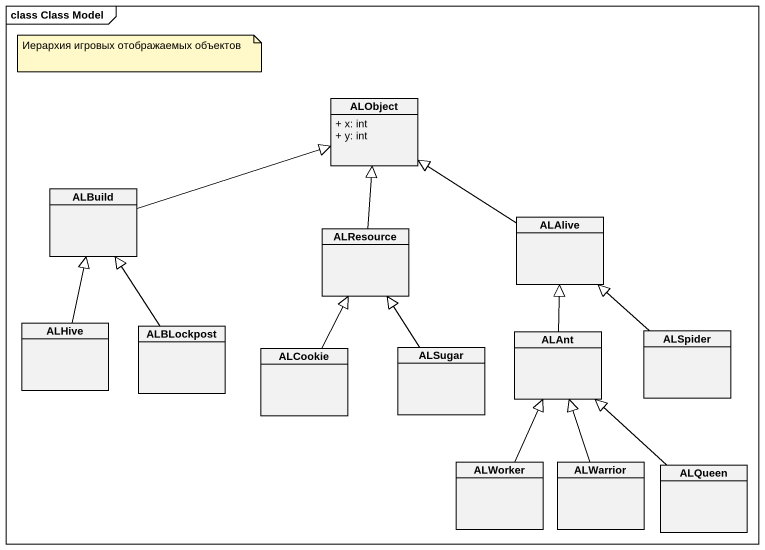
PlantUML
@startuml
mainframe class Class Model
hide circle
hide empty members
skinparam classAttributeIconSize 0
class ALObject {
  + x: int
  + y: int
}
class ALBuild
class ALResource
class ALAlive
class ALHive
class ALBLockpost
class ALAnt
class ALSpider
class ALCookie
class ALSugar
class ALWorker
class ALWarrior
class ALQueen
ALBuild -right-|> ALObject
ALResource -up-|> ALObject
ALAlive -up-|> ALObject
ALHive -up-|> ALBuild
ALBLockpost -up-|> ALBuild
ALAnt -up-|> ALAlive
ALSpider -up-|> ALAlive
ALCookie -up-|> ALResource
ALSugar -up-|> ALResource
ALWorker -up-|> ALAnt
ALWarrior -up-|> ALAnt
ALQueen -up-|> ALAnt
note as N1
  Иерархия игровых отображаемых объектов
end note
@enduml
